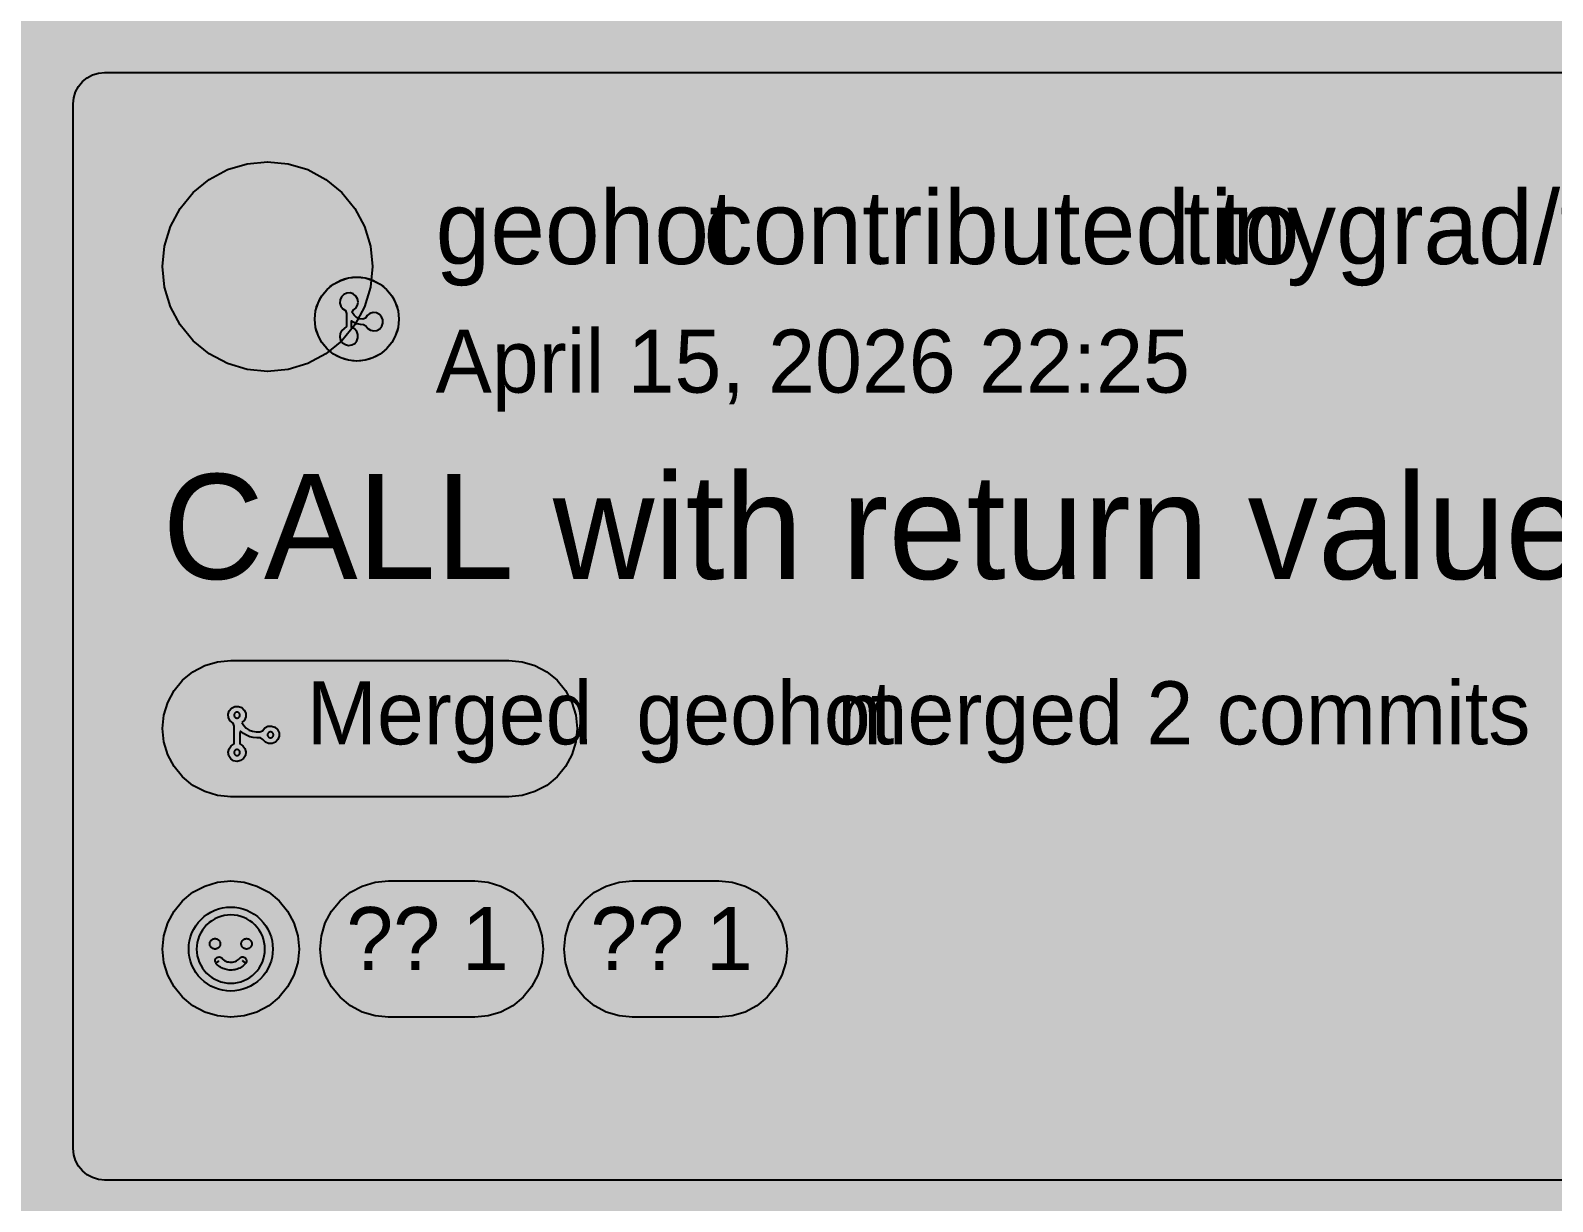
# Model space of a CAD drawing. Extents: x 0 to 2255, y 1 to 8699.
# Drawn here: x 335.9 to 625.7, y 3899.5 to 4122.6 of the extents above; entities that cross this region are included whole.
import ezdxf

# ---------------------------------------------------------------- set-up
doc = ezdxf.new("R2010")
doc.units = 0

msp = doc.modelspace()

# ---------------------------------------------------------------- hatches: boundary and pattern name
at = {"true_color": 0x0d1117}
for points in [[(0, 8699), (1280, 8699), (1280, 0.77), (0, 0.77)], [(0, 8635), (1280, 8635), (1280, 0.77), (0, 0.77)], [(350, 4114.58), (998.03, 4114.58), (998.03, 4114.58), (999.2, 4114.47), (1000.33, 4114.13), (1001.37, 4113.57), (1002.28, 4112.83), (1003.02, 4111.92), (1003.58, 4110.88), (1003.92, 4109.75), (1004.03, 4108.58), (1004.03, 3909.58), (1004.03, 3909.58), (1003.92, 3908.41), (1003.58, 3907.29), (1003.02, 3906.25), (1002.28, 3905.34), (1001.37, 3904.59), (1000.33, 3904.04), (999.2, 3903.7), (998.03, 3903.58), (350, 3903.58), (350, 3903.58), (348.83, 3903.7), (347.7, 3904.04), (346.67, 3904.59), (345.76, 3905.34), (345.01, 3906.25), (344.46, 3907.29), (344.12, 3908.41), (344, 3909.58), (344, 4108.58), (344, 4108.58), (344.12, 4109.75), (344.46, 4110.88), (345.01, 4111.92), (345.76, 4112.83), (346.67, 4113.57), (347.7, 4114.13), (348.83, 4114.47), (350, 4114.58)], [(398, 4075.58), (398, 4075.58), (398, 4075.58), (399.56, 4075.43), (401.06, 4074.97), (402.44, 4074.24), (403.66, 4073.24), (404.65, 4072.03), (405.39, 4070.64), (405.85, 4069.14), (406, 4067.58), (406, 4067.58), (406, 4067.58), (405.85, 4066.02), (405.39, 4064.52), (404.65, 4063.14), (403.66, 4061.93), (402.44, 4060.93), (401.06, 4060.19), (399.56, 4059.74), (398, 4059.58), (398, 4059.58), (398, 4059.58), (396.44, 4059.74), (394.94, 4060.19), (393.56, 4060.93), (392.34, 4061.93), (391.35, 4063.14), (390.61, 4064.52), (390.15, 4066.02), (390, 4067.58), (390, 4067.58), (390, 4067.58), (390.15, 4069.14), (390.61, 4070.64), (391.35, 4072.03), (392.34, 4073.24), (393.56, 4074.24), (394.94, 4074.97), (396.44, 4075.43), (398, 4075.58)]]:
    msp.add_hatch(color=256, dxfattribs=at).paths.add_polyline_path(points, flags=0)
at = {"true_color": 0x010409}
msp.add_hatch(color=256, dxfattribs=at).paths.add_polyline_path([(0, 8635), (1280, 8635), (1280, 0.77), (0, 0.77)], flags=0)
at = {"true_color": 0xffffff}
msp.add_hatch(color=256, dxfattribs=at).paths.add_polyline_path([(381, 4097.58), (381, 4097.58), (381, 4097.58), (384.9, 4097.2), (388.65, 4096.06), (392.11, 4094.21), (395.14, 4091.73), (397.63, 4088.69), (399.48, 4085.24), (400.62, 4081.49), (401, 4077.58), (401, 4077.58), (401, 4077.58), (400.62, 4073.68), (399.48, 4069.93), (397.63, 4066.47), (395.14, 4063.44), (392.11, 4060.95), (388.65, 4059.11), (384.9, 4057.97), (381, 4057.58), (381, 4057.58), (381, 4057.58), (377.1, 4057.97), (373.35, 4059.11), (369.89, 4060.95), (366.86, 4063.44), (364.37, 4066.47), (362.52, 4069.93), (361.38, 4073.68), (361, 4077.58), (361, 4077.58), (361, 4077.58), (361.38, 4081.49), (362.52, 4085.24), (364.37, 4088.69), (366.86, 4091.73), (369.89, 4094.21), (373.35, 4096.06), (377.1, 4097.2), (381, 4097.58)], flags=0)
at = {"true_color": 0xab7df8}
h = msp.add_hatch(color=256, dxfattribs=at)
h.paths.add_polyline_path([(398, 4059.58), (397.22, 4059.62), (396.44, 4059.74), (395.68, 4059.93), (394.94, 4060.19), (394.23, 4060.53), (393.56, 4060.93), (392.92, 4061.4), (392.34, 4061.93), (391.82, 4062.51), (391.35, 4063.14), (390.94, 4063.81), (390.61, 4064.52), (390.34, 4065.26), (390.15, 4066.02), (390.04, 4066.8), (390, 4067.58), (390.04, 4068.37), (390.15, 4069.14), (390.34, 4069.91), (390.61, 4070.65), (390.94, 4071.36), (391.35, 4072.03), (391.82, 4072.66), (392.34, 4073.24), (392.92, 4073.77), (393.56, 4074.24), (394.23, 4074.64), (394.94, 4074.98), (395.68, 4075.24), (396.44, 4075.43), (397.22, 4075.55), (398, 4075.58), (398.78, 4075.55), (399.56, 4075.43), (400.32, 4075.24), (401.06, 4074.98), (401.77, 4074.64), (402.44, 4074.24), (403.08, 4073.77), (403.66, 4073.24), (404.18, 4072.66), (404.65, 4072.03), (405.06, 4071.36), (405.39, 4070.65), (405.66, 4069.91), (405.85, 4069.14), (405.96, 4068.37), (406, 4067.58), (405.96, 4066.8), (405.85, 4066.02), (405.66, 4065.26), (405.39, 4064.52), (405.06, 4063.81), (404.65, 4063.14), (404.18, 4062.51), (403.66, 4061.93), (403.08, 4061.4), (402.44, 4060.93), (401.77, 4060.53), (401.06, 4060.19), (400.32, 4059.93), (399.56, 4059.74), (398.78, 4059.62), (398, 4059.58)], flags=0)
h.paths.add_polyline_path([(398.25, 4070.83), (398.14, 4071.45), (397.81, 4071.99), (397.32, 4072.38), (396.72, 4072.57), (396.09, 4072.53), (395.52, 4072.28), (395.07, 4071.84), (394.81, 4071.27), (394.76, 4070.64), (394.94, 4070.04), (395.32, 4069.54), (395.85, 4069.21), (396, 4068.68), (396, 4068.05), (396, 4067.42), (396, 4066.79), (396, 4066.15), (395.56, 4065.81), (395.1, 4065.38), (394.82, 4064.82), (394.76, 4064.19), (394.92, 4063.58), (395.29, 4063.07), (395.81, 4062.73), (396.42, 4062.59), (397.04, 4062.67), (397.6, 4062.97), (398.01, 4063.45), (398.22, 4064.04), (398.22, 4064.66), (397.99, 4065.25), (397.57, 4065.72), (397.01, 4066.01), (397, 4066.63), (397, 4067.26), (397.44, 4067.02), (398.01, 4066.75), (398.62, 4066.61), (399.25, 4066.58), (399.69, 4066.29), (400.07, 4065.79), (400.6, 4065.46), (401.21, 4065.33), (401.83, 4065.43), (402.38, 4065.75), (402.78, 4066.23), (402.98, 4066.83), (402.96, 4067.46), (402.72, 4068.04), (402.29, 4068.49), (401.72, 4068.77), (401.1, 4068.83), (400.49, 4068.66), (399.98, 4068.29), (399.64, 4067.77), (399.13, 4067.58), (398.51, 4067.65), (397.93, 4067.89), (397.46, 4068.31), (397.14, 4068.85), (397.32, 4069.29), (397.81, 4069.68), (398.14, 4070.22), (398.25, 4070.83)], flags=0)
at = {"true_color": 0x8957e5}
msp.add_hatch(color=256, dxfattribs=at).paths.add_polyline_path([(374, 4002.58), (426.93, 4002.58), (426.93, 4002.58), (429.47, 4002.33), (431.91, 4001.59), (434.16, 4000.39), (436.13, 3998.78), (437.74, 3996.81), (438.94, 3994.56), (439.68, 3992.12), (439.93, 3989.58), (439.93, 3989.58), (439.93, 3989.58), (439.68, 3987.05), (438.94, 3984.61), (437.74, 3982.36), (436.13, 3980.39), (434.16, 3978.77), (431.91, 3977.57), (429.47, 3976.83), (426.93, 3976.58), (374, 3976.58), (374, 3976.58), (371.46, 3976.83), (369.03, 3977.57), (366.78, 3978.77), (364.81, 3980.39), (363.19, 3982.36), (361.99, 3984.61), (361.25, 3987.05), (361, 3989.58), (361, 3989.58), (361, 3989.58), (361.25, 3992.12), (361.99, 3994.56), (363.19, 3996.81), (364.81, 3998.78), (366.78, 4000.39), (369.03, 4001.59), (371.46, 4002.33), (374, 4002.58)], flags=0)
at = {"true_color": 0xffffff}
h = msp.add_hatch(color=256, dxfattribs=at)
h.paths.add_polyline_path([(376.09, 3990.72), (376.46, 3990.14), (376.94, 3989.66), (377.51, 3989.29), (378.15, 3989.06), (378.83, 3988.96), (379.51, 3988.96), (380.06, 3989.17), (380.48, 3989.7), (381.08, 3990.02), (381.76, 3990.07), (382.4, 3989.86), (382.91, 3989.41), (383.2, 3988.8), (383.23, 3988.12), (382.98, 3987.48), (382.51, 3987), (381.88, 3986.74), (381.2, 3986.75), (380.58, 3987.02), (380.12, 3987.52), (379.64, 3987.83), (378.95, 3987.83), (378.27, 3987.88), (377.61, 3988.04), (376.98, 3988.3), (376.4, 3988.66), (375.88, 3989.11), (375.75, 3988.74), (375.75, 3988.06), (375.75, 3987.38), (375.75, 3986.69), (376.27, 3986.31), (376.69, 3985.78), (376.87, 3985.13), (376.78, 3984.46), (376.43, 3983.87), (375.87, 3983.48), (375.21, 3983.33), (374.54, 3983.46), (373.98, 3983.84), (373.61, 3984.41), (373.5, 3985.08), (373.66, 3985.74), (374.07, 3986.29), (374.62, 3986.65), (374.62, 3987.33), (374.62, 3988.01), (374.62, 3988.7), (374.62, 3989.38), (374.62, 3990.06), (374.45, 3990.63), (373.91, 3991.04), (373.58, 3991.64), (373.51, 3992.31), (373.71, 3992.96), (374.15, 3993.48), (374.76, 3993.78), (375.44, 3993.81), (376.08, 3993.58), (376.57, 3993.12), (376.84, 3992.49), (376.84, 3991.81), (376.58, 3991.19), (376.09, 3990.72)], flags=0)
h.paths.add_polyline_path([(375.19, 3984.46), (375.24, 3984.46), (375.3, 3984.47), (375.35, 3984.48), (375.4, 3984.5), (375.45, 3984.52), (375.5, 3984.55), (375.54, 3984.59), (375.59, 3984.62), (375.62, 3984.66), (375.66, 3984.71), (375.68, 3984.76), (375.71, 3984.81), (375.73, 3984.86), (375.74, 3984.91), (375.75, 3984.97), (375.75, 3985.02), (375.75, 3985.08), (375.74, 3985.13), (375.73, 3985.18), (375.71, 3985.24), (375.68, 3985.29), (375.66, 3985.33), (375.62, 3985.38), (375.59, 3985.42), (375.54, 3985.46), (375.5, 3985.49), (375.45, 3985.52), (375.4, 3985.54), (375.35, 3985.56), (375.3, 3985.57), (375.24, 3985.58), (375.19, 3985.58), (375.13, 3985.58), (375.08, 3985.57), (375.02, 3985.56), (374.97, 3985.54), (374.92, 3985.52), (374.88, 3985.49), (374.83, 3985.46), (374.79, 3985.42), (374.75, 3985.38), (374.72, 3985.33), (374.69, 3985.29), (374.67, 3985.24), (374.65, 3985.18), (374.64, 3985.13), (374.63, 3985.08), (374.62, 3985.02), (374.63, 3984.97), (374.64, 3984.91), (374.65, 3984.86), (374.67, 3984.81), (374.69, 3984.76), (374.72, 3984.71), (374.75, 3984.66), (374.79, 3984.62), (374.83, 3984.59), (374.88, 3984.55), (374.92, 3984.52), (374.97, 3984.5), (375.02, 3984.48), (375.08, 3984.47), (375.13, 3984.46), (375.19, 3984.46)], flags=0)
h.paths.add_polyline_path([(381.56, 3987.83), (381.62, 3987.84), (381.67, 3987.84), (381.73, 3987.86), (381.78, 3987.88), (381.83, 3987.9), (381.87, 3987.93), (381.92, 3987.96), (381.96, 3988), (382, 3988.04), (382.03, 3988.08), (382.06, 3988.13), (382.08, 3988.18), (382.1, 3988.23), (382.11, 3988.29), (382.12, 3988.34), (382.12, 3988.4), (382.12, 3988.45), (382.11, 3988.51), (382.1, 3988.56), (382.08, 3988.61), (382.06, 3988.66), (382.03, 3988.71), (382, 3988.75), (381.96, 3988.79), (381.92, 3988.83), (381.87, 3988.86), (381.83, 3988.89), (381.78, 3988.92), (381.73, 3988.93), (381.67, 3988.95), (381.62, 3988.96), (381.56, 3988.96), (381.51, 3988.96), (381.45, 3988.95), (381.4, 3988.93), (381.35, 3988.92), (381.3, 3988.89), (381.25, 3988.86), (381.21, 3988.83), (381.16, 3988.79), (381.13, 3988.75), (381.09, 3988.71), (381.07, 3988.66), (381.04, 3988.61), (381.02, 3988.56), (381.01, 3988.51), (381, 3988.45), (381, 3988.4), (381, 3988.34), (381.01, 3988.29), (381.02, 3988.23), (381.04, 3988.18), (381.07, 3988.13), (381.09, 3988.08), (381.13, 3988.04), (381.16, 3988), (381.21, 3987.96), (381.25, 3987.93), (381.3, 3987.9), (381.35, 3987.88), (381.4, 3987.86), (381.45, 3987.84), (381.51, 3987.84), (381.56, 3987.83)], flags=0)
h.paths.add_polyline_path([(375.75, 3992.15), (375.75, 3992.2), (375.74, 3992.26), (375.73, 3992.31), (375.71, 3992.36), (375.68, 3992.41), (375.65, 3992.46), (375.62, 3992.5), (375.58, 3992.54), (375.54, 3992.58), (375.5, 3992.61), (375.45, 3992.64), (375.4, 3992.66), (375.35, 3992.68), (375.3, 3992.7), (375.24, 3992.7), (375.19, 3992.71), (375.13, 3992.7), (375.08, 3992.7), (375.02, 3992.68), (374.97, 3992.66), (374.92, 3992.64), (374.87, 3992.61), (374.83, 3992.58), (374.79, 3992.54), (374.75, 3992.5), (374.72, 3992.45), (374.69, 3992.41), (374.67, 3992.36), (374.65, 3992.31), (374.64, 3992.25), (374.63, 3992.2), (374.62, 3992.14), (374.63, 3992.09), (374.64, 3992.03), (374.65, 3991.98), (374.67, 3991.93), (374.69, 3991.88), (374.72, 3991.83), (374.75, 3991.79), (374.79, 3991.75), (374.83, 3991.71), (374.88, 3991.68), (374.92, 3991.65), (374.97, 3991.62), (375.03, 3991.61), (375.08, 3991.59), (375.13, 3991.58), (375.19, 3991.58), (375.24, 3991.58), (375.3, 3991.59), (375.35, 3991.61), (375.4, 3991.63), (375.45, 3991.65), (375.5, 3991.68), (375.55, 3991.71), (375.59, 3991.75), (375.62, 3991.79), (375.66, 3991.83), (375.68, 3991.88), (375.71, 3991.93), (375.73, 3991.98), (375.74, 3992.04), (375.75, 3992.09), (375.75, 3992.15)], flags=0)
at = {"true_color": 0x151b23}
msp.add_hatch(color=256, dxfattribs=at).paths.add_polyline_path([(374, 3960.58), (374, 3960.58), (374, 3960.58), (376.54, 3960.33), (378.97, 3959.59), (381.22, 3958.39), (383.19, 3956.78), (384.81, 3954.81), (386.01, 3952.56), (386.75, 3950.12), (387, 3947.58), (387, 3947.58), (387, 3947.58), (386.75, 3945.05), (386.01, 3942.61), (384.81, 3940.36), (383.19, 3938.39), (381.22, 3936.77), (378.97, 3935.57), (376.54, 3934.83), (374, 3934.58), (374, 3934.58), (374, 3934.58), (371.46, 3934.83), (369.03, 3935.57), (366.78, 3936.77), (364.81, 3938.39), (363.19, 3940.36), (361.99, 3942.61), (361.25, 3945.05), (361, 3947.58), (361, 3947.58), (361, 3947.58), (361.25, 3950.12), (361.99, 3952.56), (363.19, 3954.81), (364.81, 3956.78), (366.78, 3958.39), (369.03, 3959.59), (371.46, 3960.33), (374, 3960.58)], flags=0)
at = {"true_color": 0x9198a1}
h = msp.add_hatch(color=256, dxfattribs=at)
h.paths.add_polyline_path([(374, 3955.58), (374.78, 3955.55), (375.56, 3955.43), (376.32, 3955.24), (377.06, 3954.98), (377.77, 3954.64), (378.44, 3954.24), (379.08, 3953.77), (379.66, 3953.24), (380.18, 3952.66), (380.65, 3952.03), (381.06, 3951.36), (381.39, 3950.65), (381.66, 3949.91), (381.85, 3949.14), (381.96, 3948.37), (382, 3947.58), (381.96, 3946.8), (381.85, 3946.02), (381.66, 3945.26), (381.39, 3944.52), (381.06, 3943.81), (380.65, 3943.14), (380.18, 3942.51), (379.66, 3941.93), (379.08, 3941.4), (378.44, 3940.93), (377.77, 3940.53), (377.06, 3940.19), (376.32, 3939.93), (375.56, 3939.74), (374.78, 3939.62), (374, 3939.58), (373.22, 3939.62), (372.44, 3939.74), (371.68, 3939.93), (370.94, 3940.19), (370.23, 3940.53), (369.56, 3940.93), (368.92, 3941.4), (368.34, 3941.93), (367.82, 3942.51), (367.35, 3943.14), (366.94, 3943.81), (366.61, 3944.52), (366.34, 3945.26), (366.15, 3946.02), (366.04, 3946.8), (366, 3947.58), (366.04, 3948.37), (366.15, 3949.14), (366.34, 3949.91), (366.61, 3950.65), (366.94, 3951.36), (367.35, 3952.03), (367.82, 3952.66), (368.34, 3953.24), (368.92, 3953.77), (369.56, 3954.24), (370.23, 3954.64), (370.94, 3954.98), (371.68, 3955.24), (372.44, 3955.43), (373.22, 3955.55), (374, 3955.58)], flags=0)
h.paths.add_polyline_path([(367.5, 3947.58), (367.53, 3946.95), (367.62, 3946.32), (367.78, 3945.7), (367.99, 3945.1), (368.27, 3944.52), (368.59, 3943.97), (368.98, 3943.46), (369.4, 3942.99), (369.88, 3942.56), (370.39, 3942.18), (370.94, 3941.85), (371.51, 3941.58), (372.11, 3941.36), (372.73, 3941.21), (373.36, 3941.11), (374, 3941.08), (374.64, 3941.11), (375.27, 3941.21), (375.89, 3941.36), (376.49, 3941.58), (377.06, 3941.85), (377.61, 3942.18), (378.12, 3942.56), (378.6, 3942.99), (379.02, 3943.46), (379.41, 3943.97), (379.73, 3944.52), (380.01, 3945.1), (380.22, 3945.7), (380.38, 3946.32), (380.47, 3946.95), (380.5, 3947.58), (380.47, 3948.22), (380.38, 3948.85), (380.22, 3949.47), (380.01, 3950.07), (379.73, 3950.65), (379.41, 3951.19), (379.02, 3951.71), (378.6, 3952.18), (378.12, 3952.61), (377.61, 3952.99), (377.06, 3953.32), (376.49, 3953.59), (375.89, 3953.81), (375.27, 3953.96), (374.64, 3954.05), (374, 3954.08), (373.36, 3954.05), (372.73, 3953.96), (372.11, 3953.81), (371.51, 3953.59), (370.94, 3953.32), (370.39, 3952.99), (369.88, 3952.61), (369.4, 3952.18), (368.98, 3951.71), (368.59, 3951.19), (368.27, 3950.65), (367.99, 3950.07), (367.78, 3949.47), (367.62, 3948.85), (367.53, 3948.22), (367.5, 3947.58)], flags=0)
h.paths.add_polyline_path([(371.32, 3945.95), (371.55, 3946.06), (371.81, 3946.08), (372.05, 3946.02), (372.27, 3945.88), (372.44, 3945.68), (372.63, 3945.51), (372.84, 3945.37), (373.08, 3945.26), (373.32, 3945.17), (373.57, 3945.12), (373.82, 3945.09), (374.08, 3945.08), (374.34, 3945.1), (374.59, 3945.15), (374.84, 3945.23), (375.07, 3945.33), (375.29, 3945.46), (375.49, 3945.62), (375.67, 3945.81), (375.86, 3945.98), (376.1, 3946.07), (376.35, 3946.08), (376.6, 3946), (376.8, 3945.85), (376.94, 3945.63), (377, 3945.39), (376.97, 3945.13), (376.86, 3944.9), (376.73, 3944.74), (376.56, 3944.56), (376.36, 3944.39), (376.16, 3944.23), (375.94, 3944.1), (375.71, 3943.97), (375.48, 3943.87), (375.24, 3943.78), (374.99, 3943.7), (374.74, 3943.65), (374.49, 3943.61), (374.23, 3943.59), (373.97, 3943.58), (373.72, 3943.59), (373.46, 3943.62), (373.21, 3943.66), (372.96, 3943.72), (372.71, 3943.79), (372.47, 3943.89), (372.24, 3944), (372.01, 3944.12), (371.8, 3944.27), (371.6, 3944.42), (371.41, 3944.6), (371.23, 3944.78), (371.22, 3944.96), (371.43, 3945.11), (371.64, 3945.26), (371.65, 3945.26), (371.43, 3945.11), (371.22, 3944.97), (371.06, 3945.03), (371, 3945.28), (371.03, 3945.54), (371.14, 3945.77), (371.32, 3945.95)], flags=0)
h.paths.add_polyline_path([(378, 3948.58), (378, 3948.49), (377.98, 3948.39), (377.96, 3948.29), (377.92, 3948.2), (377.88, 3948.11), (377.83, 3948.03), (377.77, 3947.95), (377.71, 3947.88), (377.63, 3947.81), (377.56, 3947.75), (377.47, 3947.7), (377.38, 3947.66), (377.29, 3947.63), (377.2, 3947.6), (377.1, 3947.59), (377, 3947.58), (376.9, 3947.59), (376.8, 3947.6), (376.71, 3947.63), (376.62, 3947.66), (376.53, 3947.7), (376.44, 3947.75), (376.37, 3947.81), (376.29, 3947.88), (376.23, 3947.95), (376.17, 3948.03), (376.12, 3948.11), (376.08, 3948.2), (376.04, 3948.29), (376.02, 3948.39), (376, 3948.49), (376, 3948.58), (376, 3948.68), (376.02, 3948.78), (376.04, 3948.87), (376.08, 3948.97), (376.12, 3949.05), (376.17, 3949.14), (376.23, 3949.22), (376.29, 3949.29), (376.37, 3949.36), (376.44, 3949.41), (376.53, 3949.47), (376.62, 3949.51), (376.71, 3949.54), (376.8, 3949.56), (376.9, 3949.58), (377, 3949.58), (377.1, 3949.58), (377.2, 3949.56), (377.29, 3949.54), (377.38, 3949.51), (377.47, 3949.47), (377.56, 3949.41), (377.63, 3949.36), (377.71, 3949.29), (377.77, 3949.22), (377.83, 3949.14), (377.88, 3949.05), (377.92, 3948.97), (377.96, 3948.87), (377.98, 3948.78), (378, 3948.68), (378, 3948.58)], flags=0)
h.paths.add_polyline_path([(371, 3947.58), (370.9, 3947.59), (370.8, 3947.6), (370.71, 3947.63), (370.62, 3947.66), (370.53, 3947.7), (370.44, 3947.75), (370.37, 3947.81), (370.29, 3947.88), (370.23, 3947.95), (370.17, 3948.03), (370.12, 3948.11), (370.08, 3948.2), (370.04, 3948.29), (370.02, 3948.39), (370, 3948.49), (370, 3948.58), (370, 3948.68), (370.02, 3948.78), (370.04, 3948.87), (370.08, 3948.97), (370.12, 3949.05), (370.17, 3949.14), (370.23, 3949.22), (370.29, 3949.29), (370.37, 3949.36), (370.44, 3949.41), (370.53, 3949.47), (370.62, 3949.51), (370.71, 3949.54), (370.8, 3949.56), (370.9, 3949.58), (371, 3949.58), (371.1, 3949.58), (371.2, 3949.56), (371.29, 3949.54), (371.38, 3949.51), (371.47, 3949.47), (371.56, 3949.41), (371.63, 3949.36), (371.71, 3949.29), (371.77, 3949.22), (371.83, 3949.14), (371.88, 3949.05), (371.92, 3948.97), (371.96, 3948.87), (371.98, 3948.78), (372, 3948.68), (372, 3948.58), (372, 3948.49), (371.98, 3948.39), (371.96, 3948.29), (371.92, 3948.2), (371.88, 3948.11), (371.83, 3948.03), (371.77, 3947.95), (371.71, 3947.88), (371.63, 3947.81), (371.56, 3947.75), (371.47, 3947.7), (371.38, 3947.66), (371.29, 3947.63), (371.2, 3947.6), (371.1, 3947.59), (371, 3947.58)], flags=0)
h.paths.add_polyline_path([(376.25, 3945.33), (376.27, 3945.32), (376.29, 3945.31), (376.31, 3945.29), (376.32, 3945.28), (376.34, 3945.27), (376.36, 3945.26), (376.38, 3945.24), (376.4, 3945.23), (376.42, 3945.22), (376.44, 3945.2), (376.45, 3945.19), (376.47, 3945.18), (376.49, 3945.16), (376.51, 3945.15), (376.53, 3945.14), (376.55, 3945.13), (376.56, 3945.11), (376.58, 3945.1), (376.6, 3945.09), (376.62, 3945.07), (376.64, 3945.06), (376.66, 3945.05), (376.68, 3945.03), (376.69, 3945.02), (376.71, 3945.01), (376.73, 3945), (376.75, 3944.98), (376.77, 3944.97), (376.79, 3944.96), (376.8, 3944.94), (376.82, 3944.93), (376.84, 3944.92), (376.82, 3944.93), (376.8, 3944.94), (376.79, 3944.96), (376.77, 3944.97), (376.75, 3944.98), (376.73, 3945), (376.71, 3945.01), (376.69, 3945.02), (376.68, 3945.03), (376.66, 3945.05), (376.64, 3945.06), (376.62, 3945.07), (376.6, 3945.09), (376.58, 3945.1), (376.56, 3945.11), (376.55, 3945.13), (376.53, 3945.14), (376.51, 3945.15), (376.49, 3945.16), (376.47, 3945.18), (376.45, 3945.19), (376.44, 3945.2), (376.42, 3945.22), (376.4, 3945.23), (376.38, 3945.24), (376.36, 3945.26), (376.34, 3945.27), (376.32, 3945.28), (376.31, 3945.29), (376.29, 3945.31), (376.27, 3945.32), (376.25, 3945.33)], flags=0)

# ---------------------------------------------------------------- linework, layer by layer
at = {"true_color": 0x3d444d}
msp.add_lwpolyline([(998.03, 3903.58), (350, 3903.58), (350, 3903.58), (348.83, 3903.7), (347.7, 3904.04), (346.67, 3904.59), (345.76, 3905.34), (345.01, 3906.25), (344.46, 3907.29), (344.12, 3908.41), (344, 3909.58), (344, 4108.58), (344, 4108.58), (344.12, 4109.75), (344.46, 4110.88), (345.01, 4111.92), (345.76, 4112.83), (346.67, 4113.57), (347.7, 4114.13), (348.83, 4114.47), (350, 4114.58), (350, 4114.58), (998.03, 4114.58)], dxfattribs=at)
at = {"true_color": 0x010409}
msp.add_lwpolyline([(381, 4097.58), (381, 4097.58), (381, 4097.58), (384.9, 4097.2), (388.65, 4096.06), (392.11, 4094.21), (395.14, 4091.73), (397.63, 4088.69), (399.48, 4085.24), (400.62, 4081.49), (401, 4077.58), (401, 4077.58), (401, 4077.58), (400.62, 4073.68), (399.48, 4069.93), (397.63, 4066.47), (395.14, 4063.44), (392.11, 4060.95), (388.65, 4059.11), (384.9, 4057.97), (381, 4057.58), (381, 4057.58), (381, 4057.58), (377.1, 4057.97), (373.35, 4059.11), (369.89, 4060.95), (366.86, 4063.44), (364.37, 4066.47), (362.52, 4069.93), (361.38, 4073.68), (361, 4077.58), (361, 4077.58), (361, 4077.58), (361.38, 4081.49), (362.52, 4085.24), (364.37, 4088.69), (366.86, 4091.73), (369.89, 4094.21), (373.35, 4096.06), (377.1, 4097.2), (381, 4097.58)], close=True, dxfattribs=at)
at = {"true_color": 0x0d1117}
msp.add_lwpolyline([(398, 4075.58), (398, 4075.58), (398, 4075.58), (399.56, 4075.43), (401.06, 4074.97), (402.44, 4074.24), (403.66, 4073.24), (404.65, 4072.03), (405.39, 4070.64), (405.85, 4069.14), (406, 4067.58), (406, 4067.58), (406, 4067.58), (405.85, 4066.02), (405.39, 4064.52), (404.65, 4063.14), (403.66, 4061.93), (402.44, 4060.93), (401.06, 4060.19), (399.56, 4059.74), (398, 4059.58), (398, 4059.58), (398, 4059.58), (396.44, 4059.74), (394.94, 4060.19), (393.56, 4060.93), (392.34, 4061.93), (391.35, 4063.14), (390.61, 4064.52), (390.15, 4066.02), (390, 4067.58), (390, 4067.58), (390, 4067.58), (390.15, 4069.14), (390.61, 4070.64), (391.35, 4072.03), (392.34, 4073.24), (393.56, 4074.24), (394.94, 4074.97), (396.44, 4075.43), (398, 4075.58)], close=True, dxfattribs=at)
at = {"true_color": 0xab7df8}
for points in [[(398, 4059.58), (397.22, 4059.62), (396.44, 4059.74), (395.68, 4059.93), (394.94, 4060.19), (394.23, 4060.53), (393.56, 4060.93), (392.92, 4061.4), (392.34, 4061.93), (391.82, 4062.51), (391.35, 4063.14), (390.94, 4063.81), (390.61, 4064.52), (390.34, 4065.26), (390.15, 4066.02), (390.04, 4066.8), (390, 4067.58), (390.04, 4068.37), (390.15, 4069.14), (390.34, 4069.91), (390.61, 4070.65), (390.94, 4071.36), (391.35, 4072.03), (391.82, 4072.66), (392.34, 4073.24), (392.92, 4073.77), (393.56, 4074.24), (394.23, 4074.64), (394.94, 4074.98), (395.68, 4075.24), (396.44, 4075.43), (397.22, 4075.55), (398, 4075.58), (398.78, 4075.55), (399.56, 4075.43), (400.32, 4075.24), (401.06, 4074.98), (401.77, 4074.64), (402.44, 4074.24), (403.08, 4073.77), (403.66, 4073.24), (404.18, 4072.66), (404.65, 4072.03), (405.06, 4071.36), (405.39, 4070.65), (405.66, 4069.91), (405.85, 4069.14), (405.96, 4068.37), (406, 4067.58), (405.96, 4066.8), (405.85, 4066.02), (405.66, 4065.26), (405.39, 4064.52), (405.06, 4063.81), (404.65, 4063.14), (404.18, 4062.51), (403.66, 4061.93), (403.08, 4061.4), (402.44, 4060.93), (401.77, 4060.53), (401.06, 4060.19), (400.32, 4059.93), (399.56, 4059.74), (398.78, 4059.62), (398, 4059.58)], [(398.25, 4070.83), (398.14, 4071.45), (397.81, 4071.99), (397.32, 4072.38), (396.72, 4072.57), (396.09, 4072.53), (395.52, 4072.28), (395.07, 4071.84), (394.81, 4071.27), (394.76, 4070.64), (394.94, 4070.04), (395.32, 4069.54), (395.85, 4069.21), (396, 4068.68), (396, 4068.05), (396, 4067.42), (396, 4066.79), (396, 4066.15), (395.56, 4065.81), (395.1, 4065.38), (394.82, 4064.82), (394.76, 4064.19), (394.92, 4063.58), (395.29, 4063.07), (395.81, 4062.73), (396.42, 4062.59), (397.04, 4062.67), (397.6, 4062.97), (398.01, 4063.45), (398.22, 4064.04), (398.22, 4064.66), (397.99, 4065.25), (397.57, 4065.72), (397.01, 4066.01), (397, 4066.63), (397, 4067.26), (397.44, 4067.02), (398.01, 4066.75), (398.62, 4066.61), (399.25, 4066.58), (399.69, 4066.29), (400.07, 4065.79), (400.6, 4065.46), (401.21, 4065.33), (401.83, 4065.43), (402.38, 4065.75), (402.78, 4066.23), (402.98, 4066.83), (402.96, 4067.46), (402.72, 4068.04), (402.29, 4068.49), (401.72, 4068.77), (401.1, 4068.83), (400.49, 4068.66), (399.98, 4068.29), (399.64, 4067.77), (399.13, 4067.58), (398.51, 4067.65), (397.93, 4067.89), (397.46, 4068.31), (397.14, 4068.85), (397.32, 4069.29), (397.81, 4069.68), (398.14, 4070.22), (398.25, 4070.83)]]:
    msp.add_lwpolyline(points, close=True, dxfattribs=at)
at = {"true_color": 0x8957e5}
msp.add_lwpolyline([(374, 4002.58), (426.93, 4002.58), (426.93, 4002.58), (429.47, 4002.33), (431.91, 4001.59), (434.16, 4000.39), (436.13, 3998.78), (437.74, 3996.81), (438.94, 3994.56), (439.68, 3992.12), (439.93, 3989.58), (439.93, 3989.58), (439.93, 3989.58), (439.68, 3987.05), (438.94, 3984.61), (437.74, 3982.36), (436.13, 3980.39), (434.16, 3978.77), (431.91, 3977.57), (429.47, 3976.83), (426.93, 3976.58), (374, 3976.58), (374, 3976.58), (371.46, 3976.83), (369.03, 3977.57), (366.78, 3978.77), (364.81, 3980.39), (363.19, 3982.36), (361.99, 3984.61), (361.25, 3987.05), (361, 3989.58), (361, 3989.58), (361, 3989.58), (361.25, 3992.12), (361.99, 3994.56), (363.19, 3996.81), (364.81, 3998.78), (366.78, 4000.39), (369.03, 4001.59), (371.46, 4002.33), (374, 4002.58)], close=True, dxfattribs=at)
at = {"true_color": 0xffffff}
for points in [[(376.09, 3990.72), (376.46, 3990.14), (376.94, 3989.66), (377.51, 3989.29), (378.15, 3989.06), (378.83, 3988.96), (379.51, 3988.96), (380.06, 3989.17), (380.48, 3989.7), (381.08, 3990.02), (381.76, 3990.07), (382.4, 3989.86), (382.91, 3989.41), (383.2, 3988.8), (383.23, 3988.12), (382.98, 3987.48), (382.51, 3987), (381.88, 3986.74), (381.2, 3986.75), (380.58, 3987.02), (380.12, 3987.52), (379.64, 3987.83), (378.95, 3987.83), (378.27, 3987.88), (377.61, 3988.04), (376.98, 3988.3), (376.4, 3988.66), (375.88, 3989.11), (375.75, 3988.74), (375.75, 3988.06), (375.75, 3987.38), (375.75, 3986.69), (376.27, 3986.31), (376.69, 3985.78), (376.87, 3985.13), (376.78, 3984.46), (376.43, 3983.87), (375.87, 3983.48), (375.21, 3983.33), (374.54, 3983.46), (373.98, 3983.84), (373.61, 3984.41), (373.5, 3985.08), (373.66, 3985.74), (374.07, 3986.29), (374.62, 3986.65), (374.62, 3987.33), (374.62, 3988.01), (374.62, 3988.7), (374.62, 3989.38), (374.62, 3990.06), (374.45, 3990.63), (373.91, 3991.04), (373.58, 3991.64), (373.51, 3992.31), (373.71, 3992.96), (374.15, 3993.48), (374.76, 3993.78), (375.44, 3993.81), (376.08, 3993.58), (376.57, 3993.12), (376.84, 3992.49), (376.84, 3991.81), (376.58, 3991.19), (376.09, 3990.72)], [(375.75, 3992.15), (375.75, 3992.2), (375.74, 3992.26), (375.73, 3992.31), (375.71, 3992.36), (375.68, 3992.41), (375.65, 3992.46), (375.62, 3992.5), (375.58, 3992.54), (375.54, 3992.58), (375.5, 3992.61), (375.45, 3992.64), (375.4, 3992.66), (375.35, 3992.68), (375.3, 3992.7), (375.24, 3992.7), (375.19, 3992.71), (375.13, 3992.7), (375.08, 3992.7), (375.02, 3992.68), (374.97, 3992.66), (374.92, 3992.64), (374.87, 3992.61), (374.83, 3992.58), (374.79, 3992.54), (374.75, 3992.5), (374.72, 3992.45), (374.69, 3992.41), (374.67, 3992.36), (374.65, 3992.31), (374.64, 3992.25), (374.63, 3992.2), (374.62, 3992.14), (374.63, 3992.09), (374.64, 3992.03), (374.65, 3991.98), (374.67, 3991.93), (374.69, 3991.88), (374.72, 3991.83), (374.75, 3991.79), (374.79, 3991.75), (374.83, 3991.71), (374.88, 3991.68), (374.92, 3991.65), (374.97, 3991.62), (375.03, 3991.61), (375.08, 3991.59), (375.13, 3991.58), (375.19, 3991.58), (375.24, 3991.58), (375.3, 3991.59), (375.35, 3991.61), (375.4, 3991.63), (375.45, 3991.65), (375.5, 3991.68), (375.55, 3991.71), (375.59, 3991.75), (375.62, 3991.79), (375.66, 3991.83), (375.68, 3991.88), (375.71, 3991.93), (375.73, 3991.98), (375.74, 3992.04), (375.75, 3992.09), (375.75, 3992.15)], [(381.56, 3987.83), (381.62, 3987.84), (381.67, 3987.84), (381.73, 3987.86), (381.78, 3987.88), (381.83, 3987.9), (381.87, 3987.93), (381.92, 3987.96), (381.96, 3988), (382, 3988.04), (382.03, 3988.08), (382.06, 3988.13), (382.08, 3988.18), (382.1, 3988.23), (382.11, 3988.29), (382.12, 3988.34), (382.12, 3988.4), (382.12, 3988.45), (382.11, 3988.51), (382.1, 3988.56), (382.08, 3988.61), (382.06, 3988.66), (382.03, 3988.71), (382, 3988.75), (381.96, 3988.79), (381.92, 3988.83), (381.87, 3988.86), (381.83, 3988.89), (381.78, 3988.92), (381.73, 3988.93), (381.67, 3988.95), (381.62, 3988.96), (381.56, 3988.96), (381.51, 3988.96), (381.45, 3988.95), (381.4, 3988.93), (381.35, 3988.92), (381.3, 3988.89), (381.25, 3988.86), (381.21, 3988.83), (381.16, 3988.79), (381.13, 3988.75), (381.09, 3988.71), (381.07, 3988.66), (381.04, 3988.61), (381.02, 3988.56), (381.01, 3988.51), (381, 3988.45), (381, 3988.4), (381, 3988.34), (381.01, 3988.29), (381.02, 3988.23), (381.04, 3988.18), (381.07, 3988.13), (381.09, 3988.08), (381.13, 3988.04), (381.16, 3988), (381.21, 3987.96), (381.25, 3987.93), (381.3, 3987.9), (381.35, 3987.88), (381.4, 3987.86), (381.45, 3987.84), (381.51, 3987.84), (381.56, 3987.83)], [(375.19, 3984.46), (375.24, 3984.46), (375.3, 3984.47), (375.35, 3984.48), (375.4, 3984.5), (375.45, 3984.52), (375.5, 3984.55), (375.54, 3984.59), (375.59, 3984.62), (375.62, 3984.66), (375.66, 3984.71), (375.68, 3984.76), (375.71, 3984.81), (375.73, 3984.86), (375.74, 3984.91), (375.75, 3984.97), (375.75, 3985.02), (375.75, 3985.08), (375.74, 3985.13), (375.73, 3985.18), (375.71, 3985.24), (375.68, 3985.29), (375.66, 3985.33), (375.62, 3985.38), (375.59, 3985.42), (375.54, 3985.46), (375.5, 3985.49), (375.45, 3985.52), (375.4, 3985.54), (375.35, 3985.56), (375.3, 3985.57), (375.24, 3985.58), (375.19, 3985.58), (375.13, 3985.58), (375.08, 3985.57), (375.02, 3985.56), (374.97, 3985.54), (374.92, 3985.52), (374.88, 3985.49), (374.83, 3985.46), (374.79, 3985.42), (374.75, 3985.38), (374.72, 3985.33), (374.69, 3985.29), (374.67, 3985.24), (374.65, 3985.18), (374.64, 3985.13), (374.63, 3985.08), (374.62, 3985.02), (374.63, 3984.97), (374.64, 3984.91), (374.65, 3984.86), (374.67, 3984.81), (374.69, 3984.76), (374.72, 3984.71), (374.75, 3984.66), (374.79, 3984.62), (374.83, 3984.59), (374.88, 3984.55), (374.92, 3984.52), (374.97, 3984.5), (375.02, 3984.48), (375.08, 3984.47), (375.13, 3984.46), (375.19, 3984.46)]]:
    msp.add_lwpolyline(points, close=True, dxfattribs=at)
at = {"true_color": 0x3d444d}
for points in [[(374, 3960.58), (374, 3960.58), (374, 3960.58), (376.54, 3960.33), (378.97, 3959.59), (381.22, 3958.39), (383.19, 3956.78), (384.81, 3954.81), (386.01, 3952.56), (386.75, 3950.12), (387, 3947.58), (387, 3947.58), (387, 3947.58), (386.75, 3945.05), (386.01, 3942.61), (384.81, 3940.36), (383.19, 3938.39), (381.22, 3936.77), (378.97, 3935.57), (376.54, 3934.83), (374, 3934.58), (374, 3934.58), (374, 3934.58), (371.46, 3934.83), (369.03, 3935.57), (366.78, 3936.77), (364.81, 3938.39), (363.19, 3940.36), (361.99, 3942.61), (361.25, 3945.05), (361, 3947.58), (361, 3947.58), (361, 3947.58), (361.25, 3950.12), (361.99, 3952.56), (363.19, 3954.81), (364.81, 3956.78), (366.78, 3958.39), (369.03, 3959.59), (371.46, 3960.33), (374, 3960.58)], [(404, 3960.58), (420.47, 3960.58), (420.47, 3960.58), (423, 3960.33), (425.44, 3959.59), (427.69, 3958.39), (429.66, 3956.78), (431.28, 3954.81), (432.48, 3952.56), (433.22, 3950.12), (433.47, 3947.58), (433.47, 3947.58), (433.47, 3947.58), (433.22, 3945.05), (432.48, 3942.61), (431.28, 3940.36), (429.66, 3938.39), (427.69, 3936.77), (425.44, 3935.57), (423, 3934.83), (420.47, 3934.58), (404, 3934.58), (404, 3934.58), (401.46, 3934.83), (399.03, 3935.57), (396.78, 3936.77), (394.81, 3938.39), (393.19, 3940.36), (391.99, 3942.61), (391.25, 3945.05), (391, 3947.58), (391, 3947.58), (391, 3947.58), (391.25, 3950.12), (391.99, 3952.56), (393.19, 3954.81), (394.81, 3956.78), (396.78, 3958.39), (399.03, 3959.59), (401.46, 3960.33), (404, 3960.58)], [(450.47, 3960.58), (466.93, 3960.58), (466.93, 3960.58), (469.47, 3960.33), (471.91, 3959.59), (474.16, 3958.39), (476.13, 3956.78), (477.74, 3954.81), (478.94, 3952.56), (479.68, 3950.12), (479.93, 3947.58), (479.93, 3947.58), (479.93, 3947.58), (479.68, 3945.05), (478.94, 3942.61), (477.74, 3940.36), (476.13, 3938.39), (474.16, 3936.77), (471.91, 3935.57), (469.47, 3934.83), (466.93, 3934.58), (450.47, 3934.58), (450.47, 3934.58), (447.93, 3934.83), (445.49, 3935.57), (443.24, 3936.77), (441.27, 3938.39), (439.66, 3940.36), (438.46, 3942.61), (437.72, 3945.05), (437.47, 3947.58), (437.47, 3947.58), (437.47, 3947.58), (437.72, 3950.12), (438.46, 3952.56), (439.66, 3954.81), (441.27, 3956.78), (443.24, 3958.39), (445.49, 3959.59), (447.93, 3960.33), (450.47, 3960.58)]]:
    msp.add_lwpolyline(points, close=True, dxfattribs=at)
at = {"true_color": 0x9198a1}
for points in [[(374, 3955.58), (374.78, 3955.55), (375.56, 3955.43), (376.32, 3955.24), (377.06, 3954.98), (377.77, 3954.64), (378.44, 3954.24), (379.08, 3953.77), (379.66, 3953.24), (380.18, 3952.66), (380.65, 3952.03), (381.06, 3951.36), (381.39, 3950.65), (381.66, 3949.91), (381.85, 3949.14), (381.96, 3948.37), (382, 3947.58), (381.96, 3946.8), (381.85, 3946.02), (381.66, 3945.26), (381.39, 3944.52), (381.06, 3943.81), (380.65, 3943.14), (380.18, 3942.51), (379.66, 3941.93), (379.08, 3941.4), (378.44, 3940.93), (377.77, 3940.53), (377.06, 3940.19), (376.32, 3939.93), (375.56, 3939.74), (374.78, 3939.62), (374, 3939.58), (373.22, 3939.62), (372.44, 3939.74), (371.68, 3939.93), (370.94, 3940.19), (370.23, 3940.53), (369.56, 3940.93), (368.92, 3941.4), (368.34, 3941.93), (367.82, 3942.51), (367.35, 3943.14), (366.94, 3943.81), (366.61, 3944.52), (366.34, 3945.26), (366.15, 3946.02), (366.04, 3946.8), (366, 3947.58), (366.04, 3948.37), (366.15, 3949.14), (366.34, 3949.91), (366.61, 3950.65), (366.94, 3951.36), (367.35, 3952.03), (367.82, 3952.66), (368.34, 3953.24), (368.92, 3953.77), (369.56, 3954.24), (370.23, 3954.64), (370.94, 3954.98), (371.68, 3955.24), (372.44, 3955.43), (373.22, 3955.55), (374, 3955.58)], [(367.5, 3947.58), (367.53, 3946.95), (367.62, 3946.32), (367.78, 3945.7), (367.99, 3945.1), (368.27, 3944.52), (368.59, 3943.97), (368.98, 3943.46), (369.4, 3942.99), (369.88, 3942.56), (370.39, 3942.18), (370.94, 3941.85), (371.51, 3941.58), (372.11, 3941.36), (372.73, 3941.21), (373.36, 3941.11), (374, 3941.08), (374.64, 3941.11), (375.27, 3941.21), (375.89, 3941.36), (376.49, 3941.58), (377.06, 3941.85), (377.61, 3942.18), (378.12, 3942.56), (378.6, 3942.99), (379.02, 3943.46), (379.41, 3943.97), (379.73, 3944.52), (380.01, 3945.1), (380.22, 3945.7), (380.38, 3946.32), (380.47, 3946.95), (380.5, 3947.58), (380.47, 3948.22), (380.38, 3948.85), (380.22, 3949.47), (380.01, 3950.07), (379.73, 3950.65), (379.41, 3951.19), (379.02, 3951.71), (378.6, 3952.18), (378.12, 3952.61), (377.61, 3952.99), (377.06, 3953.32), (376.49, 3953.59), (375.89, 3953.81), (375.27, 3953.96), (374.64, 3954.05), (374, 3954.08), (373.36, 3954.05), (372.73, 3953.96), (372.11, 3953.81), (371.51, 3953.59), (370.94, 3953.32), (370.39, 3952.99), (369.88, 3952.61), (369.4, 3952.18), (368.98, 3951.71), (368.59, 3951.19), (368.27, 3950.65), (367.99, 3950.07), (367.78, 3949.47), (367.62, 3948.85), (367.53, 3948.22), (367.5, 3947.58)], [(371, 3947.58), (370.9, 3947.59), (370.8, 3947.6), (370.71, 3947.63), (370.62, 3947.66), (370.53, 3947.7), (370.44, 3947.75), (370.37, 3947.81), (370.29, 3947.88), (370.23, 3947.95), (370.17, 3948.03), (370.12, 3948.11), (370.08, 3948.2), (370.04, 3948.29), (370.02, 3948.39), (370, 3948.49), (370, 3948.58), (370, 3948.68), (370.02, 3948.78), (370.04, 3948.87), (370.08, 3948.97), (370.12, 3949.05), (370.17, 3949.14), (370.23, 3949.22), (370.29, 3949.29), (370.37, 3949.36), (370.44, 3949.41), (370.53, 3949.47), (370.62, 3949.51), (370.71, 3949.54), (370.8, 3949.56), (370.9, 3949.58), (371, 3949.58), (371.1, 3949.58), (371.2, 3949.56), (371.29, 3949.54), (371.38, 3949.51), (371.47, 3949.47), (371.56, 3949.41), (371.63, 3949.36), (371.71, 3949.29), (371.77, 3949.22), (371.83, 3949.14), (371.88, 3949.05), (371.92, 3948.97), (371.96, 3948.87), (371.98, 3948.78), (372, 3948.68), (372, 3948.58), (372, 3948.49), (371.98, 3948.39), (371.96, 3948.29), (371.92, 3948.2), (371.88, 3948.11), (371.83, 3948.03), (371.77, 3947.95), (371.71, 3947.88), (371.63, 3947.81), (371.56, 3947.75), (371.47, 3947.7), (371.38, 3947.66), (371.29, 3947.63), (371.2, 3947.6), (371.1, 3947.59), (371, 3947.58)], [(378, 3948.58), (378, 3948.49), (377.98, 3948.39), (377.96, 3948.29), (377.92, 3948.2), (377.88, 3948.11), (377.83, 3948.03), (377.77, 3947.95), (377.71, 3947.88), (377.63, 3947.81), (377.56, 3947.75), (377.47, 3947.7), (377.38, 3947.66), (377.29, 3947.63), (377.2, 3947.6), (377.1, 3947.59), (377, 3947.58), (376.9, 3947.59), (376.8, 3947.6), (376.71, 3947.63), (376.62, 3947.66), (376.53, 3947.7), (376.44, 3947.75), (376.37, 3947.81), (376.29, 3947.88), (376.23, 3947.95), (376.17, 3948.03), (376.12, 3948.11), (376.08, 3948.2), (376.04, 3948.29), (376.02, 3948.39), (376, 3948.49), (376, 3948.58), (376, 3948.68), (376.02, 3948.78), (376.04, 3948.87), (376.08, 3948.97), (376.12, 3949.05), (376.17, 3949.14), (376.23, 3949.22), (376.29, 3949.29), (376.37, 3949.36), (376.44, 3949.41), (376.53, 3949.47), (376.62, 3949.51), (376.71, 3949.54), (376.8, 3949.56), (376.9, 3949.58), (377, 3949.58), (377.1, 3949.58), (377.2, 3949.56), (377.29, 3949.54), (377.38, 3949.51), (377.47, 3949.47), (377.56, 3949.41), (377.63, 3949.36), (377.71, 3949.29), (377.77, 3949.22), (377.83, 3949.14), (377.88, 3949.05), (377.92, 3948.97), (377.96, 3948.87), (377.98, 3948.78), (378, 3948.68), (378, 3948.58)], [(371.32, 3945.95), (371.55, 3946.06), (371.81, 3946.08), (372.05, 3946.02), (372.27, 3945.88), (372.44, 3945.68), (372.63, 3945.51), (372.84, 3945.37), (373.08, 3945.26), (373.32, 3945.17), (373.57, 3945.12), (373.82, 3945.09), (374.08, 3945.08), (374.34, 3945.1), (374.59, 3945.15), (374.84, 3945.23), (375.07, 3945.33), (375.29, 3945.46), (375.49, 3945.62), (375.67, 3945.81), (375.86, 3945.98), (376.1, 3946.07), (376.35, 3946.08), (376.6, 3946), (376.8, 3945.85), (376.94, 3945.63), (377, 3945.39), (376.97, 3945.13), (376.86, 3944.9), (376.73, 3944.74), (376.56, 3944.56), (376.36, 3944.39), (376.16, 3944.23), (375.94, 3944.1), (375.71, 3943.97), (375.48, 3943.87), (375.24, 3943.78), (374.99, 3943.7), (374.74, 3943.65), (374.49, 3943.61), (374.23, 3943.59), (373.97, 3943.58), (373.72, 3943.59), (373.46, 3943.62), (373.21, 3943.66), (372.96, 3943.72), (372.71, 3943.79), (372.47, 3943.89), (372.24, 3944), (372.01, 3944.12), (371.8, 3944.27), (371.6, 3944.42), (371.41, 3944.6), (371.23, 3944.78), (371.22, 3944.96), (371.43, 3945.11), (371.64, 3945.26), (371.65, 3945.26), (371.43, 3945.11), (371.22, 3944.97), (371.06, 3945.03), (371, 3945.28), (371.03, 3945.54), (371.14, 3945.77), (371.32, 3945.95)], [(376.25, 3945.33), (376.27, 3945.32), (376.29, 3945.31), (376.31, 3945.29), (376.32, 3945.28), (376.34, 3945.27), (376.36, 3945.26), (376.38, 3945.24), (376.4, 3945.23), (376.42, 3945.22), (376.44, 3945.2), (376.45, 3945.19), (376.47, 3945.18), (376.49, 3945.16), (376.51, 3945.15), (376.53, 3945.14), (376.55, 3945.13), (376.56, 3945.11), (376.58, 3945.1), (376.6, 3945.09), (376.62, 3945.07), (376.64, 3945.06), (376.66, 3945.05), (376.68, 3945.03), (376.69, 3945.02), (376.71, 3945.01), (376.73, 3945), (376.75, 3944.98), (376.77, 3944.97), (376.79, 3944.96), (376.8, 3944.94), (376.82, 3944.93), (376.84, 3944.92), (376.82, 3944.93), (376.8, 3944.94), (376.79, 3944.96), (376.77, 3944.97), (376.75, 3944.98), (376.73, 3945), (376.71, 3945.01), (376.69, 3945.02), (376.68, 3945.03), (376.66, 3945.05), (376.64, 3945.06), (376.62, 3945.07), (376.6, 3945.09), (376.58, 3945.1), (376.56, 3945.11), (376.55, 3945.13), (376.53, 3945.14), (376.51, 3945.15), (376.49, 3945.16), (376.47, 3945.18), (376.45, 3945.19), (376.44, 3945.2), (376.42, 3945.22), (376.4, 3945.23), (376.38, 3945.24), (376.36, 3945.26), (376.34, 3945.27), (376.32, 3945.28), (376.31, 3945.29), (376.29, 3945.31), (376.27, 3945.32), (376.25, 3945.33)]]:
    msp.add_lwpolyline(points, close=True, dxfattribs=at)

# ---------------------------------------------------------------- texts
at = {"true_color": 0xf0f6fc}
for s, height, p in [('geohot', 14, (413, 4078.08)), ('tinygrad/tinygrad', 14, (555.32, 4078.08)), ('CALL with return value is FUNCTION ', 20, (361, 4018.08))]:
    msp.add_text(s, height=height, dxfattribs=at).set_placement(p)
at = {"true_color": 0x9198a1}
for s, height, p in [(' contributed to', 14, (458.82, 4078.08)), ('April 15, 2026 22:25', 12, (413, 4053.58)), ('geohot', 12, (451.22, 3986.58)), ('merged 2 commits', 12, (489.48, 3986.58)), ('??', 12, (396, 3943.58)), ('1', 12, (418, 3943.58)), ('??', 12, (442.47, 3943.58)), ('1', 12, (464.47, 3943.58))]:
    msp.add_text(s, height=height, dxfattribs=at).set_placement(p)
at = {"true_color": 0xffffff}
msp.add_text(' Merged', height=12, dxfattribs=at).set_placement((384, 3986.58))

doc.saveas('drawing.dxf')
